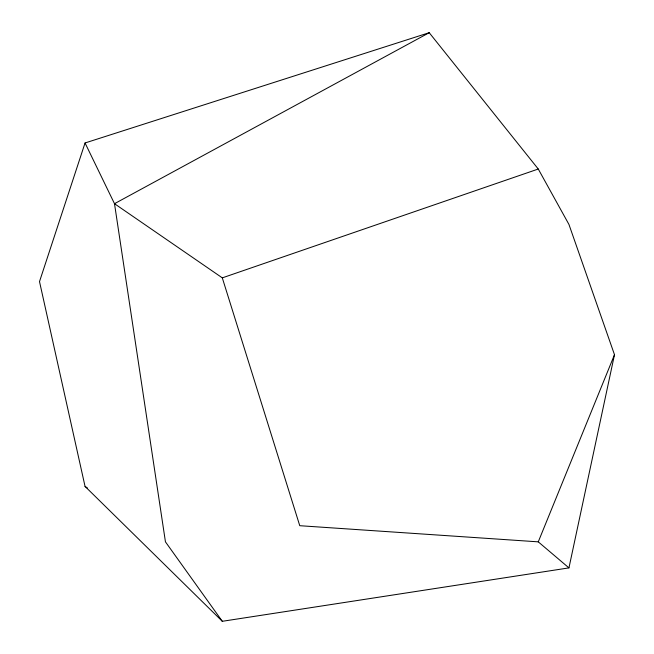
<?xml version="1.0" encoding="UTF-8"?>
<svg xmlns="http://www.w3.org/2000/svg" width="654" height="654" viewBox="0 0 654 654"><rect width="100%" height="100%" fill="white"/><g stroke="black" fill="none" stroke-linecap="round" stroke-linejoin="round"><path stroke-width="0.98" d="M568.947 567.893L614.49 354.705L568.947 224.453L538.267 169.026L429.22 32.7L85.053 142.973L39.51 281.596L85.053 486.413L222.303 621.3L568.947 567.893L538.267 541.847L299.761 525.702L222.303 277.86L114.499 203.696L85.053 142.973M538.267 541.847L614.49 354.705M429.22 32.7L114.499 203.696L165.446 541.847L222.303 621.3M222.303 277.86L538.267 169.026M85.053 486.413L87.571 488.146"/></g></svg>
